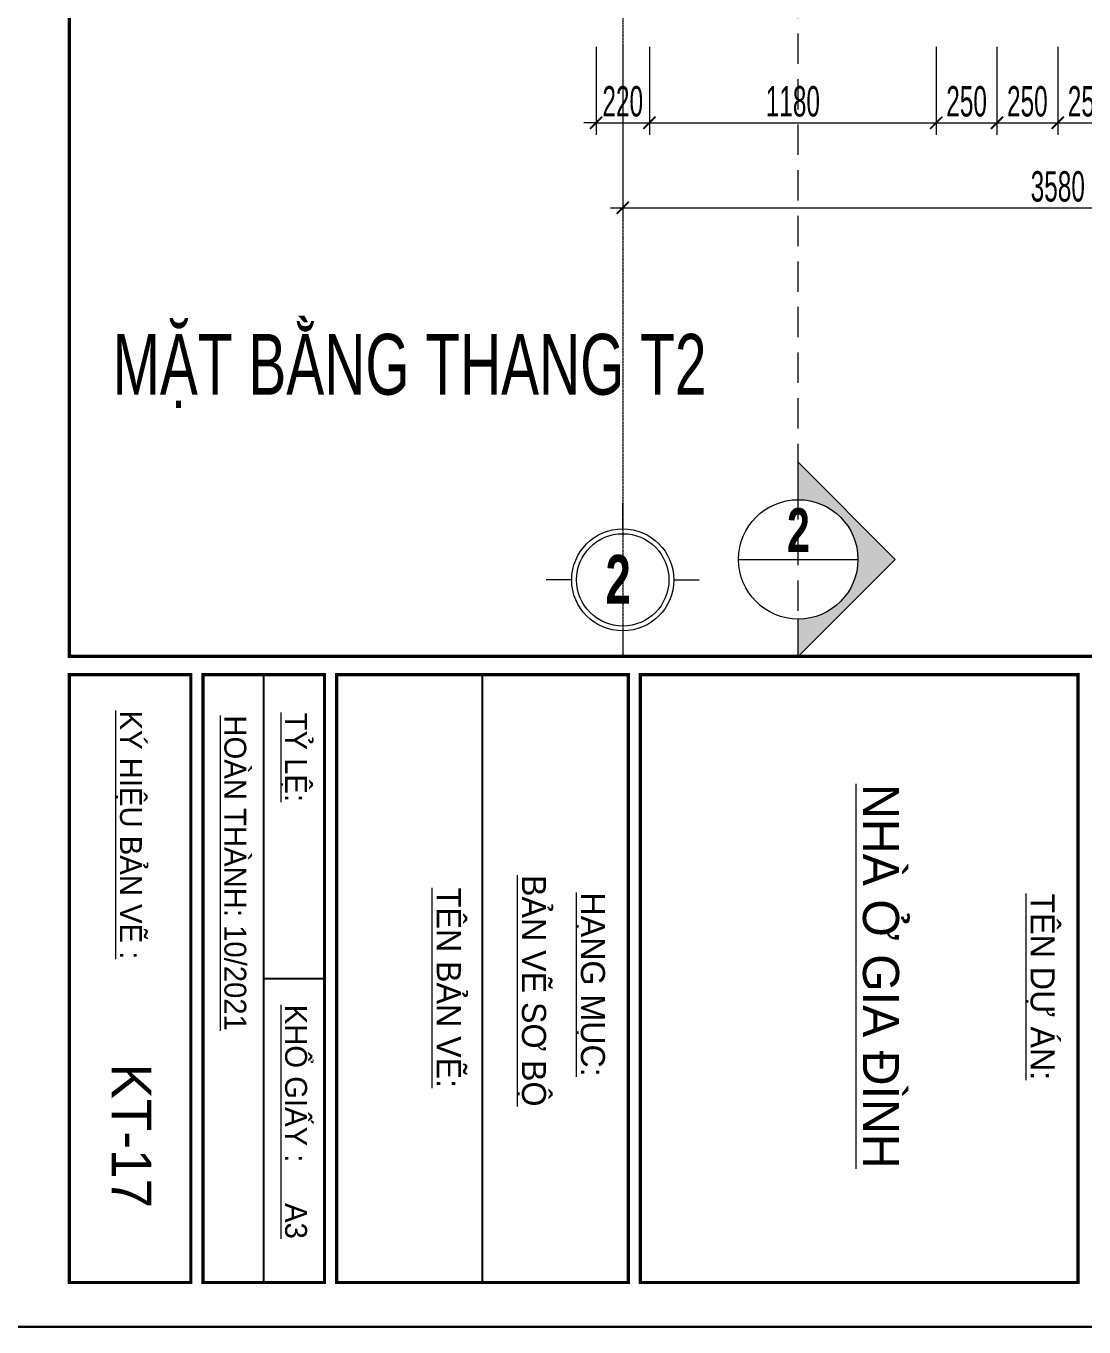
# Model space of a CAD drawing. Header units: millimetres. Extents: x 1336014 to 2939047, y -333549 to -60566.
# Drawn here: x 1415437 to 1419791, y -191971 to -186620 of the extents above; entities that cross this region are included whole.
import ezdxf
from ezdxf.enums import TextEntityAlignment as Align

# ---------------------------------------------------------------- set-up
doc = ezdxf.new("R2010")
doc.units = ezdxf.units.MM
doc.header["$MEASUREMENT"] = 0
doc.linetypes.add('$1$HIDDEN', pattern=[0.375, 0.25, -0.125])
doc.linetypes.add('CENTER2', pattern=[1.125, 0.75, -0.125, 0.125, -0.125])
for name, color, linetype, lineweight in [('02.Thay', 145, 'Continuous', 15), ('05.Text', 253, 'Continuous', 18), ('08.Dim', 156, 'Continuous', 15), ('09.Hatch', 250, 'Continuous', 5), ('10.truc', 250, 'CENTER2', 20), ('11.Khung bo', 32, 'Continuous', 50), ('12.Khung', 36, 'Continuous', 25), ('NN_KI HIEU', 22, 'Continuous', 18)]:
    doc.layers.add(name, color=color, linetype=linetype, lineweight=lineweight)
doc.layers.add('Tpl_Bound', color=1, linetype='Continuous', plot=False)
doc.styles.add('AVANTHB', font='')
doc.styles.add('TT5_Ghi chu 1', font='', dxfattribs={"width": 0.7, "height": 240})
doc.styles.add('TT5_Text Dim', font='hoatbif.shx', dxfattribs={"width": 0.6})
doc.styles.add('VnAvantH', font='')
doc.styles.get('AVANTHB').set_extended_font_data('.VnAvantH', bold=True)
doc.styles.get('TT5_Ghi chu 1').set_extended_font_data('.VnBlackH')
doc.styles.get('VnAvantH').set_extended_font_data('.VnAvantH')
doc.dimstyles.new('TT5_Dim 1-50', dxfattribs={"dimscale": 50, "dimtxt": 2.5, "dimasz": 1, "dimexe": 1, "dimexo": 0.5, "dimgap": 0.5, "dimtad": 1, "dimdec": 0, "dimzin": 0, "dimdsep": 46, "dimtxsty": 'TT5_Text Dim', "dimblk": 'ARCHTICK', "dimcen": 0, "dimdle": 1, "dimclrd": 256, "dimclre": 256, "dimclrt": 1, "dimadec": 0, "dimazin": 0, "dimtfac": 0.015, "dimtdec": 0, "dimtix": 1, "dimtmove": 2, "dimatfit": 3, "dimldrblk": 'DOT', "dimfxl": 1, "dimtolj": 1, "dimtzin": 0, "dimlwd": -1, "dimlwe": -1, "dimarcsym": 1})

# ---------------------------------------------------------------- blocks, each defined once
blk = doc.blocks.new('100')
at = {"layer": '11.Khung bo', "const_width": 26.7}
for points in [[(1860913, -945240), (1860913, -916940), (1896063, -916940), (1896063, -945240)], [(1860913, -945240), (1860913, -916940), (1896063, -916940), (1896063, -945240)], [(1860913, -945240), (1860913, -916940), (1896063, -916940), (1896063, -945240)], [(1896213, -940540), (1901213, -940540), (1901213, -936940), (1896213, -936940)], [(1896213, -940540), (1901213, -940540), (1901213, -936940), (1896213, -936940)], [(1896213, -940540), (1901213, -940540), (1901213, -936940), (1896213, -936940)], [(1896213, -943040), (1901213, -943040), (1901213, -940640), (1896213, -940640)], [(1896213, -943040), (1901213, -943040), (1901213, -940640), (1896213, -940640)], [(1896213, -943040), (1901213, -943040), (1901213, -940640), (1896213, -940640)], [(1896213, -944140), (1901213, -944140), (1901213, -943140), (1896213, -943140)], [(1896213, -944140), (1901213, -944140), (1901213, -943140), (1896213, -943140)], [(1896213, -944140), (1901213, -944140), (1901213, -943140), (1896213, -943140)], [(1896213, -945240), (1901213, -945240), (1901213, -944240), (1896213, -944240)], [(1896213, -945240), (1901213, -945240), (1901213, -944240), (1896213, -944240)], [(1896213, -945240), (1901213, -945240), (1901213, -944240), (1896213, -944240)]]:
    blk.add_lwpolyline(points, close=True, dxfattribs=at)
at = {"layer": '12.Khung'}
for p, q in [((1901213, -941840), (1896213, -941840)), ((1901213, -941840), (1896213, -941840)), ((1901213, -941840), (1896213, -941840)), ((1898713, -943640), (1898713, -943140)), ((1898713, -943640), (1898713, -943140)), ((1898713, -943640), (1898713, -943140)), ((1901213, -943640), (1896213, -943640)), ((1901213, -943640), (1896213, -943640)), ((1901213, -943640), (1896213, -943640))]:
    blk.add_line(p, q, dxfattribs=at)
blk.add_lwpolyline([(1901579, -945940), (1901579, -916240), (1859580, -916240), (1859580, -945940)], close=True, dxfattribs=at)
blk.add_lwpolyline([(1901579, -945940), (1901579, -916240), (1859580, -916240), (1859580, -945940)], close=True, dxfattribs=at)
blk.add_lwpolyline([(1901579, -945940), (1901579, -916240), (1859580, -916240), (1859580, -945940)], close=True, dxfattribs=at)
at = {"layer": '05.Text', "style": 'VnAvantH'}
for s, height, p in [('%%Utªn Dù ¸N:', 198, (1898013, -937329)), ('%%Unhµ ë gia ®×nh', 297, (1897112, -938709)), ('%%Uh¹ng môc:', 198, (1898005, -941030)), ('%%Uh¹ng môc:', 198, (1898005, -941030)), ('%%Uh¹ng môc:', 198, (1898005, -941030)), ('%%Ub¶n vÏ s¬ bé', 198, (1897861, -941515)), ('%%Ub¶n vÏ s¬ bé', 198, (1897861, -941515)), ('%%Ub¶n vÏ s¬ bé', 198, (1897861, -941515)), ('%%Utªn b¶n vÏ:', 198, (1897966, -942216)), ('%%Utªn b¶n vÏ:', 198, (1897966, -942216)), ('%%Utªn b¶n vÏ:', 198, (1897966, -942216)), ('%%Utû lÖ:', 180, (1896525, -943464)), ('%%UKHæ GIÊY :     A3', 180, (1898928, -943464)), ('%%Uhoµn thµnh: 10/2021', 180, (1896548, -943964)), ('%%Uký hiÖu b¶n vÏ :', 180, (1896508, -944823))]:
    blk.add_text(s, height=height, dxfattribs=at).set_placement(p)
blk = doc.blocks.new('DANHTRUC')
for p, q in [((980383, -947347), (980383, -947137)), ((979963, -947767), (979753, -947767)), ((980803, -947767), (981013, -947767)), ((980383, -948187), (980383, -948397))]:
    blk.add_line(p, q)
for radius in [420, 380]:
    blk.add_circle((980383, -947767), radius)
blk = doc.blocks.new('_ARCHTICK')
at = {"const_width": 0.15}
blk.add_lwpolyline([(-0.5, -0.5), (0.5, 0.5)], dxfattribs=at)
blk = doc.blocks.new('*D976')
at = {"layer": '08.Dim', "transparency": 16777216}
for p, q in [((1417782.7, -186704.5), (1417782.7, -187067.5)), ((1418002.7, -186704.5), (1418002.7, -187067.5)), ((1417782.7, -187017.5), (1417732.7, -187017.5)), ((1417782.7, -187017.5), (1418002.7, -187017.5)), ((1418002.7, -187017.5), (1418052.7, -187017.5))]:
    blk.add_line(p, q, dxfattribs=at)
at = {"layer": 'Defpoints', "color": 0, "transparency": 16777216}
for p in [(1417782.7, -186679.5), (1418002.7, -186679.5), (1418002.7, -187017.5)]:
    blk.add_point(p, dxfattribs=at)
at = {"layer": '08.Dim', "transparency": 16777216, "xscale": 50, "yscale": 50, "zscale": 50}
blk.add_blockref('_ARCHTICK', (1417782.7, -187017.5), dxfattribs=at)
at = {"layer": '08.Dim', "transparency": 16777216, "xscale": 50, "yscale": 50, "zscale": 50, "rotation": 180}
blk.add_blockref('_ARCHTICK', (1418002.7, -187017.5), dxfattribs=at)
at = {"layer": '08.Dim', "color": 1, "transparency": 16777216, "insert": (1417892.7, -186930), "char_height": 125, "attachment_point": 5, "style": 'TT5_Text Dim'}
blk.add_mtext('\\A1;220', dxfattribs=at)
blk = doc.blocks.new('_DOT')
blk.add_line((-0.5, 0), (-1, 0))
at = {"const_width": 0.5}
blk.add_lwpolyline([(-0.25, 0, 1), (0.25, 0, 1)], format="xyb", close=True, dxfattribs=at)
blk = doc.blocks.new('*D977')
at = {"layer": '08.Dim', "transparency": 16777216}
for p, q in [((1418002.7, -186704.5), (1418002.7, -187067.5)), ((1419182.5, -186704.5), (1419182.5, -187067.5)), ((1417952.7, -187017.5), (1419232.5, -187017.5))]:
    blk.add_line(p, q, dxfattribs=at)
at = {"layer": 'Defpoints', "color": 0, "transparency": 16777216}
for p in [(1418002.7, -186679.5), (1419182.5, -186679.5), (1419182.5, -187017.5)]:
    blk.add_point(p, dxfattribs=at)
at = {"layer": '08.Dim', "transparency": 16777216, "xscale": 50, "yscale": 50, "zscale": 50, "rotation": 180}
blk.add_blockref('_ARCHTICK', (1418002.7, -187017.5), dxfattribs=at)
at = {"layer": '08.Dim', "transparency": 16777216, "xscale": 50, "yscale": 50, "zscale": 50}
blk.add_blockref('_ARCHTICK', (1419182.5, -187017.5), dxfattribs=at)
at = {"layer": '08.Dim', "color": 1, "transparency": 16777216, "insert": (1418592.6, -186930), "char_height": 125, "attachment_point": 5, "style": 'TT5_Text Dim'}
blk.add_mtext('\\A1;1180', dxfattribs=at)
blk = doc.blocks.new('*D978')
at = {"layer": '08.Dim', "transparency": 16777216}
for p, q in [((1419182.5, -186704.5), (1419182.5, -187067.5)), ((1419432.5, -186704.5), (1419432.5, -187067.5)), ((1419132.5, -187017.5), (1419482.5, -187017.5))]:
    blk.add_line(p, q, dxfattribs=at)
at = {"layer": 'Defpoints', "color": 0, "transparency": 16777216}
for p in [(1419182.5, -186679.5), (1419432.5, -186679.5), (1419432.5, -187017.5)]:
    blk.add_point(p, dxfattribs=at)
at = {"layer": '08.Dim', "transparency": 16777216, "xscale": 50, "yscale": 50, "zscale": 50, "rotation": 180}
blk.add_blockref('_ARCHTICK', (1419182.5, -187017.5), dxfattribs=at)
at = {"layer": '08.Dim', "transparency": 16777216, "xscale": 50, "yscale": 50, "zscale": 50}
blk.add_blockref('_ARCHTICK', (1419432.5, -187017.5), dxfattribs=at)
at = {"layer": '08.Dim', "color": 1, "transparency": 16777216, "insert": (1419307.5, -186930), "char_height": 125, "attachment_point": 5, "style": 'TT5_Text Dim'}
blk.add_mtext('\\A1;250', dxfattribs=at)
blk = doc.blocks.new('*D979')
at = {"layer": '08.Dim', "transparency": 16777216}
for p, q in [((1419432.5, -186704.5), (1419432.5, -187067.5)), ((1419682.4, -186704.5), (1419682.4, -187067.5)), ((1419382.5, -187017.5), (1419732.4, -187017.5))]:
    blk.add_line(p, q, dxfattribs=at)
at = {"layer": 'Defpoints', "color": 0, "transparency": 16777216}
for p in [(1419432.5, -186679.5), (1419682.4, -186679.5), (1419682.4, -187017.5)]:
    blk.add_point(p, dxfattribs=at)
at = {"layer": '08.Dim', "transparency": 16777216, "xscale": 50, "yscale": 50, "zscale": 50, "rotation": 180}
blk.add_blockref('_ARCHTICK', (1419432.5, -187017.5), dxfattribs=at)
at = {"layer": '08.Dim', "transparency": 16777216, "xscale": 50, "yscale": 50, "zscale": 50}
blk.add_blockref('_ARCHTICK', (1419682.4, -187017.5), dxfattribs=at)
at = {"layer": '08.Dim', "color": 1, "transparency": 16777216, "insert": (1419557.5, -186930), "char_height": 125, "attachment_point": 5, "style": 'TT5_Text Dim'}
blk.add_mtext('\\A1;250', dxfattribs=at)
blk = doc.blocks.new('*D980')
at = {"layer": '08.Dim', "transparency": 16777216}
for p, q in [((1419682.4, -186704.5), (1419682.4, -187067.5)), ((1419932.5, -186704.5), (1419932.5, -187067.5)), ((1419632.4, -187017.5), (1419982.5, -187017.5))]:
    blk.add_line(p, q, dxfattribs=at)
at = {"layer": 'Defpoints', "color": 0, "transparency": 16777216}
for p in [(1419682.4, -186679.5), (1419932.5, -186679.5), (1419932.5, -187017.5)]:
    blk.add_point(p, dxfattribs=at)
at = {"layer": '08.Dim', "transparency": 16777216, "xscale": 50, "yscale": 50, "zscale": 50, "rotation": 180}
blk.add_blockref('_ARCHTICK', (1419682.4, -187017.5), dxfattribs=at)
at = {"layer": '08.Dim', "transparency": 16777216, "xscale": 50, "yscale": 50, "zscale": 50}
blk.add_blockref('_ARCHTICK', (1419932.5, -187017.5), dxfattribs=at)
at = {"layer": '08.Dim', "color": 1, "transparency": 16777216, "insert": (1419807.5, -186930), "char_height": 125, "attachment_point": 5, "style": 'TT5_Text Dim'}
blk.add_mtext('\\A1;250', dxfattribs=at)
blk = doc.blocks.new('*D984')
at = {"layer": '08.Dim', "transparency": 16777216}
for p, q in [((1417892.7, -186704.5), (1417892.7, -187417.5)), ((1421472.7, -186704.5), (1421472.7, -187417.5)), ((1417842.7, -187367.5), (1421522.7, -187367.5))]:
    blk.add_line(p, q, dxfattribs=at)
at = {"layer": 'Defpoints', "color": 0, "transparency": 16777216}
for p in [(1417892.7, -186679.5), (1421472.7, -186679.5), (1421472.7, -187367.5)]:
    blk.add_point(p, dxfattribs=at)
at = {"layer": '08.Dim', "transparency": 16777216, "xscale": 50, "yscale": 50, "zscale": 50, "rotation": 180}
blk.add_blockref('_ARCHTICK', (1417892.7, -187367.5), dxfattribs=at)
at = {"layer": '08.Dim', "transparency": 16777216, "xscale": 50, "yscale": 50, "zscale": 50}
blk.add_blockref('_ARCHTICK', (1421472.7, -187367.5), dxfattribs=at)
at = {"layer": '08.Dim', "color": 1, "transparency": 16777216, "insert": (1419682.7, -187280), "char_height": 125, "attachment_point": 5, "style": 'TT5_Text Dim'}
blk.add_mtext('\\A1;3580', dxfattribs=at)

msp = doc.modelspace()

# ---------------------------------------------------------------- hatches: boundary and pattern name
at = {"layer": '09.Hatch'}
msp.add_hatch(color=256, dxfattribs=at).paths.add_polyline_path([(1418614.9, -188567.9), (1418614.9, -188414.1), (1419014.1, -188813.3), (1418614.9, -189212.5), (1418614.9, -189058.8, 0.414214), (1418860.4, -188813.3, 0.414214)])

# ---------------------------------------------------------------- linework, layer by layer
at = {"layer": '02.Thay'}
for p, q in [((1419014.1, -188813.3), (1418614.9, -188414.1)), ((1418614.9, -188567.9), (1418614.9, -188414.1)), ((1418369.5, -188813.3), (1418860.4, -188813.3)), ((1419014.1, -188813.3), (1418614.9, -189212.5)), ((1418614.9, -189212.5), (1418614.9, -189058.8))]:
    msp.add_line(p, q, dxfattribs=at)
msp.add_circle((1418614.9, -188813.3), 245.5, dxfattribs=at)
at = {"layer": '10.truc'}
msp.add_line((1417892.7, -171637.7), (1417892.7, -189212.5), dxfattribs=at)
at = {"layer": 'NN_KI HIEU', "linetype": '$1$HIDDEN', "ltscale": 500}
msp.add_line((1418614.9, -189212.5), (1418614.9, -179314.7), dxfattribs=at)
at = {"layer": 'Tpl_Bound', "color": 1}
msp.add_lwpolyline([(1415265.6, -191970.8), (1415265.6, -170971), (1430115.5, -170971), (1430115.5, -191970.8)], close=True, dxfattribs=at)

# ---------------------------------------------------------------- block references
at = {"layer": '05.Text', "xscale": 0.5, "yscale": 0.5, "zscale": 0.5, "rotation": 270}
msp.add_blockref('100', (1888235.5, 758818.8), dxfattribs=at)
at = {"layer": '05.Text', "xscale": 0.5, "yscale": 0.5, "zscale": 0.5}
msp.add_blockref('DANHTRUC', (927701.1, 284985.8), dxfattribs=at)

# ---------------------------------------------------------------- texts
at = {"layer": '05.Text', "width": 0.7}
for s, height, style, p in [('mÆt b»ng thang t2', 250, 'TT5_Ghi chu 1', (1415793.2, -188136.1)), ('2', 200, 'AVANTHB', (1417821.9, -188995.2))]:
    msp.add_text(s, height=height, dxfattribs=dict(at, style=style)).set_placement(p)
at = {"layer": '05.Text', "style": 'AVANTHB', "width": 0.7}
msp.add_text('2', height=180, dxfattribs=at).set_placement((1418615.6, -188693), align=Align.MIDDLE_CENTER)
at = {"layer": '05.Text', "style": 'VnAvantH'}
msp.add_text('KT-17', height=163.35, rotation=270, dxfattribs=at).set_placement((1415790.1, -191481.9), align=Align.RIGHT)

# ---------------------------------------------------------------- dimensions: what is measured, and where the dimension line sits
at = {"layer": '08.Dim'}
for base, p1, p2, picture, middle in [((1418002.7, -187017.5), (1417782.7, -186679.5), (1418002.7, -186679.5), '*D976', (1417892.7, -186930)), ((1421472.7, -187367.5), (1417892.7, -186679.5), (1421472.7, -186679.5), '*D984', (1419682.7, -187280)), ((1419182.5, -187017.5), (1418002.7, -186679.5), (1419182.5, -186679.5), '*D977', (1418592.6, -186930)), ((1419432.5, -187017.5), (1419182.5, -186679.5), (1419432.5, -186679.5), '*D978', (1419307.5, -186930)), ((1419682.4, -187017.5), (1419432.5, -186679.5), (1419682.4, -186679.5), '*D979', (1419557.5, -186930)), ((1419932.5, -187017.5), (1419682.4, -186679.5), (1419932.5, -186679.5), '*D980', (1419807.5, -186930))]:
    dim = msp.add_linear_dim(base=base, p1=p1, p2=p2, dimstyle='TT5_Dim 1-50', dxfattribs=at)
    dim.commit()
    dim.dimension.update_dxf_attribs({"geometry": picture, "text_midpoint": middle})

doc.saveas('drawing.dxf')
